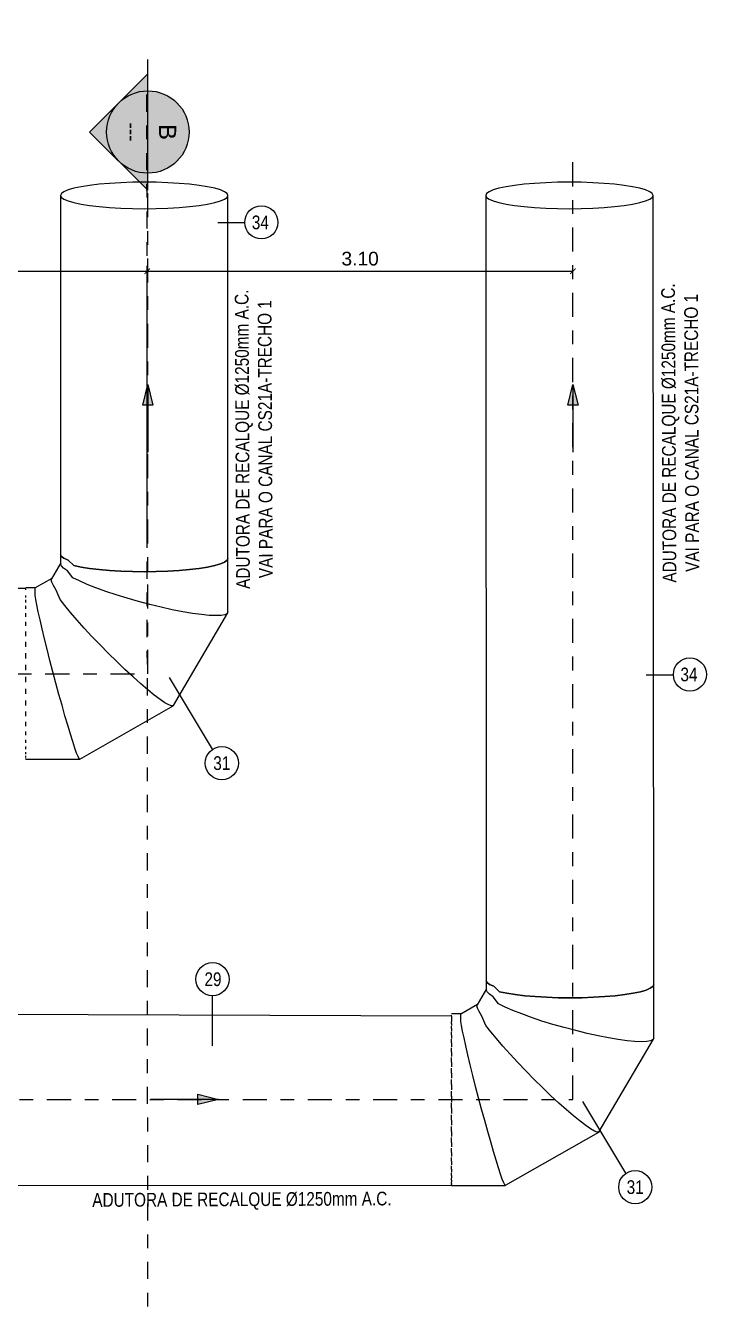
# Model space of a CAD drawing. Header units: feet. Extents: x 0 to 285175, y 0 to 9111378.
# Drawn here: x 285112.57 to 285117.68, y 9111369 to 9111378.35 of the extents above; entities that cross this region are included whole.
import ezdxf
from ezdxf import colors
from ezdxf.entities.mleader import LeaderData, LeaderLine
from ezdxf.enums import TextEntityAlignment as Align
from ezdxf.math import Vec2, Vec3

# ---------------------------------------------------------------- set-up
doc = ezdxf.new("R2010")
doc.units = ezdxf.units.FT
doc.header["$MEASUREMENT"] = 0
doc.linetypes.add('DASHDOT', pattern=[1, 0.5, -0.25, 0, -0.25])
doc.layers.get('0').update_dxf_attribs({"linetype": 'CONTINUOUS'})
doc.layers.get('DEFPOINTS').update_dxf_attribs({"linetype": 'CONTINUOUS'})
for name, color, linetype in [('ARQ_SENTIDO', 1, 'CONTINUOUS'), ('EIXO', 1, 'DASHDOT'), ('H-SA-DIM', 1, 'CONTINUOUS'), ('H-SA-EIXOS', 1, 'DASHDOT'), ('H-SA-SIMB', 1, 'CONTINUOUS'), ('H-SA-TEXTO', 2, 'CONTINUOUS'), ('INDIC', 2, 'CONTINUOUS'), ('Top View-Ferro Fundido - JGS - K7(Esgoto)', 7, 'CONTINUOUS')]:
    doc.layers.add(name, color=color, linetype=linetype)
doc.styles.add('EGC_Arial_2.0mm', font='arial.ttf', dxfattribs={"width": 0.8, "height": 2})
doc.styles.add('EGC_Arial_2.5mm', font='arial.ttf', dxfattribs={"width": 0.8, "height": 2.5})
doc.styles.get("Standard").update_dxf_attribs({"font": 'arial.ttf'})
doc.dimstyles.new('Copy of EGC_2.0mm', dxfattribs={"dimtxt": 0.1, "dimasz": 0.04, "dimexe": 0.04, "dimexo": 0.04, "dimgap": 0.04, "dimtad": 1, "dimzin": 1, "dimdsep": 46, "dimtxsty": 'Standard', "dimblk": 'ARCHTICK', "dimcen": 0, "dimclrd": 1, "dimclre": 1, "dimclrt": 2, "dimazin": 0, "dimtfac": 1, "dimtix": 1, "dimtmove": 1, "dimatfit": 3, "dimldrblk": 'NONE', "dimfxl": 0.002, "dimtolj": 1, "dimtzin": 0, "dimlwd": -1, "dimarcsym": 0})

# ---------------------------------------------------------------- blocks, each defined once
blk = doc.blocks.new('EGC-SETA SENTIDO DA TUBULAÇÃO')
h = blk.add_hatch(color=256)
h.dxf.hatch_style = 1
h.paths.add_polyline_path([(-3, 0.75), (0, 0), (-3, -0.75)])
blk.add_line((0, 0), (-9.84, 0))
blk.add_lwpolyline([(-3, 0.75), (0, 0), (-3, -0.75), (-3, 0.75)])
blk = doc.blocks.new('_ArchTick')
at = {"color": 0, "linetype": 'ByBlock', "const_width": 0.15}
blk.add_lwpolyline([(-0.5, -0.5), (0.5, 0.5)], dxfattribs=at)
blk = doc.blocks.new('*D1212')
at = {"layer": 'DEFPOINTS', "color": 0, "transparency": 16777216}
for p in [(285113.4525, 9111376.5607), (285110.6676, 9111375.0294), (285113.4525, 9111374.514)]:
    blk.add_point(p, dxfattribs=at)
at = {"layer": 'H-SA-DIM', "color": 1, "lineweight": -2, "transparency": 16777216}
for p, q in [((285110.6676, 9111375.0694), (285110.6676, 9111376.6007)), ((285113.4525, 9111374.554), (285113.4525, 9111376.6007))]:
    blk.add_line(p, q, dxfattribs=at)
at = {"layer": 'H-SA-DIM', "color": 1, "transparency": 16777216}
blk.add_line((285110.6676, 9111376.5607), (285113.4525, 9111376.5607), dxfattribs=at)
at = {"layer": 'H-SA-DIM', "color": 1, "transparency": 16777216, "xscale": 0.04, "yscale": 0.04, "zscale": 0.04, "rotation": 180}
blk.add_blockref('_ArchTick', (285110.6676, 9111376.5607), dxfattribs=at)
at = {"layer": 'H-SA-DIM', "color": 1, "transparency": 16777216, "xscale": 0.04, "yscale": 0.04, "zscale": 0.04}
blk.add_blockref('_ArchTick', (285113.4525, 9111376.5607), dxfattribs=at)
at = {"layer": 'H-SA-DIM', "color": 2, "transparency": 16777216, "insert": (285112.0601, 9111376.6518), "char_height": 0.1, "attachment_point": 5}
blk.add_mtext('\\A1;2.80', dxfattribs=at)
blk = doc.blocks.new('_None')
blk = doc.blocks.new('*D1213')
at = {"layer": 'DEFPOINTS', "color": 0, "transparency": 16777216}
for p in [(285116.5525, 9111376.5607), (285116.5525, 9111376.5607), (285113.4525, 9111374.514)]:
    blk.add_point(p, dxfattribs=at)
at = {"layer": 'H-SA-DIM', "color": 1, "lineweight": -2, "transparency": 16777216}
blk.add_line((285113.4525, 9111374.554), (285113.4525, 9111376.6007), dxfattribs=at)
at = {"layer": 'H-SA-DIM', "color": 1, "transparency": 16777216}
blk.add_line((285113.4525, 9111376.5607), (285116.5525, 9111376.5607), dxfattribs=at)
at = {"layer": 'H-SA-DIM', "color": 1, "transparency": 16777216, "xscale": 0.04, "yscale": 0.04, "zscale": 0.04, "rotation": 180}
blk.add_blockref('_ArchTick', (285113.4525, 9111376.5607), dxfattribs=at)
at = {"layer": 'H-SA-DIM', "color": 1, "transparency": 16777216, "xscale": 0.04, "yscale": 0.04, "zscale": 0.04}
blk.add_blockref('_ArchTick', (285116.5525, 9111376.5607), dxfattribs=at)
at = {"layer": 'H-SA-DIM', "color": 2, "transparency": 16777216, "insert": (285115.0025, 9111376.6518), "char_height": 0.1, "attachment_point": 5}
blk.add_mtext('\\A1;3.10', dxfattribs=at)
blk = doc.blocks.new('*U7')
at = {"true_color": 0x737373}
h = blk.add_hatch(color=8, dxfattribs=at)
h.dxf.hatch_style = 1
h.paths.add_polyline_path([(-4.24, 4.24), (-8.49, 0), (-6, 0, -0.198912)])
h.paths.add_polyline_path([(0, 8.49), (-4.24, 4.24, -0.414214), (4.24, 4.24)])
h.paths.add_polyline_path([(4.24, 4.24, -0.198912), (6, 0), (8.49, 0)])
h = blk.add_hatch(color=8, dxfattribs=at)
h.dxf.hatch_style = 1
h.paths.add_polyline_path([(-4.24, 4.24), (-8.49, 0), (-6, 0, -0.198912)])
h.paths.add_polyline_path([(-15.49, 0.03), (15.49, 0.03), (15.49, 5.65), (-15.49, 5.65)], flags=9)
at = {"true_color": 0xffffff}
h = blk.add_hatch(color=7, dxfattribs=at)
h.dxf.hatch_style = 1
edge = h.paths.add_edge_path()
edge.add_arc((0, 0), 6, 0, 360)
for p, q in [((0, 8.49), (-8.49, 0)), ((0, 8.49), (8.49, 0)), ((-6, 0), (6, 0)), ((-8.49, 0), (-6, 0)), ((6, 0), (10.55, 0))]:
    blk.add_line(p, q)
blk.add_circle((0, 0), 6)
for tag, height, style, p in [('IDENTIFIER', 2.5, 'EGC_Arial_2.5mm', (0, 2.87)), ('DRG_REF', 2, 'EGC_Arial_2.0mm', (0, -2.29))]:
    blk.add_attdef(tag, text='', height=height, dxfattribs=dict(style=style)).set_placement(p, align=Align.MIDDLE_CENTER)

msp = doc.modelspace()

# ---------------------------------------------------------------- linework, layer by layer
at = {"layer": 'EIXO', "ltscale": 0.35}
for p, q in [((285113.4568, 9111373.6287), (285113.4568, 9111377.4073)), ((285116.5525, 9111370.5289), (285116.5525, 9111377.4073)), ((285100.3602, 9111373.6293), (285113.4568, 9111373.6293)), ((285100.3723, 9111370.5293), (285116.5525, 9111370.5295))]:
    msp.add_line(p, q, dxfattribs=at)
at = {"layer": 'INDIC', "color": 1, "linetype": 'Continuous'}
for p, q in [((285114.1626, 9111376.9125), (285113.9654, 9111376.9125)), ((285113.9277, 9111373.0791), (285113.6139, 9111373.6015)), ((285117.2836, 9111373.6202), (285117.0863, 9111373.6202)), ((285113.9256, 9111371.284), (285113.9256, 9111370.9197)), ((285116.9383, 9111369.9912), (285116.6245, 9111370.5137))]:
    msp.add_line(p, q, dxfattribs=at)
for centre in [(285114.2833, 9111376.9165), (285117.4042, 9111373.6242), (285113.9954, 9111372.9785), (285113.9281, 9111371.4047), (285117.006, 9111369.8907)]:
    msp.add_circle(centre, 0.1207, dxfattribs=at)
at = {"layer": 'Top View-Ferro Fundido - JGS - K7(Esgoto)', "color": 1, "linetype": 'ByBlock', "lineweight": -2}
for p, q in [((285112.8211, 9111377.1126), (285112.8211, 9111374.4977)), ((285114.0403, 9111374.4691), (285114.0403, 9111377.1126)), ((285115.9168, 9111377.1126), (285115.9211, 9111371.3945)), ((285117.1403, 9111371.3659), (285117.136, 9111377.1126)), ((285112.8231, 9111374.4377), (285112.7545, 9111374.3204)), ((285112.8211, 9111374.4977), (285112.8211, 9111374.4305)), ((285114.0403, 9111374.0793), (285114.0403, 9111374.4691)), ((285112.7573, 9111374.3232), (285112.6367, 9111374.2545)), ((285112.7531, 9111374.3141), (285112.7572, 9111374.3232)), ((285110.9713, 9111374.2536), (285112.5671, 9111374.2536)), ((285112.6372, 9111374.2546), (285112.5671, 9111374.2546)), ((285112.5671, 9111374.2396), (285112.5671, 9111374.2469)), ((285112.6352, 9111374.2469), (285112.6367, 9111374.2545)), ((285112.5671, 9111374.1858), (285112.5671, 9111374.1984)), ((285113.6442, 9111373.398), (285114.0384, 9111374.0721)), ((285112.9603, 9111373.0069), (285113.6413, 9111373.3952)), ((285112.5671, 9111373.0068), (285112.5671, 9111373.0117)), ((285112.5671, 9111373.0068), (285112.9598, 9111373.0068)), ((285115.9231, 9111371.3346), (285115.8545, 9111371.2173)), ((285115.9211, 9111371.3945), (285115.9211, 9111371.3273)), ((285117.1403, 9111370.9762), (285117.1403, 9111371.3659)), ((285110.9676, 9111371.1542), (285115.6671, 9111371.1378)), ((285115.7372, 9111371.1515), (285115.6671, 9111371.1515)), ((285115.6671, 9111371.1364), (285115.6671, 9111371.1438)), ((285115.7352, 9111371.1438), (285115.7367, 9111371.1513)), ((285115.8573, 9111371.2201), (285115.7367, 9111371.1513)), ((285115.8531, 9111371.211), (285115.8572, 9111371.22)), ((285115.6671, 9111371.0826), (285115.6671, 9111371.0953)), ((285116.7442, 9111370.2948), (285117.1384, 9111370.969)), ((285115.6671, 9111370.5519), (285115.6671, 9111370.5082)), ((285116.0603, 9111369.9038), (285116.7413, 9111370.292)), ((285115.6671, 9111369.9404), (285115.6671, 9111369.9283)), ((285110.0071, 9111369.9042), (285115.6671, 9111369.9036)), ((285115.6671, 9111369.9165), (285115.6671, 9111369.9098)), ((285115.6671, 9111369.9036), (285115.6671, 9111369.9085)), ((285115.6671, 9111369.9049), (285115.6671, 9111369.9036)), ((285115.6671, 9111369.9036), (285116.0598, 9111369.9036))]:
    msp.add_line(p, q, dxfattribs=at)
for points in [[(285113.4307, 9111377.2092, 0), (285113.344, 9111377.2082, 0), (285113.259, 9111377.2053, 0), (285113.1775, 9111377.2005, 0), (285113.1012, 9111377.1939, 0), (285113.0315, 9111377.1856, 0), (285112.97, 9111377.1759, 0), (285112.9179, 9111377.1648, 0), (285112.8762, 9111377.1527, 0), (285112.8458, 9111377.1398, 0), (285112.8273, 9111377.1264, 0), (285112.8211, 9111377.1126, 0)], [(285114.0403, 9111377.1126, 0), (285114.0341, 9111377.1264, 0), (285114.0156, 9111377.1398, 0), (285113.9852, 9111377.1527, 0), (285113.9436, 9111377.1648, 0), (285113.8914, 9111377.1759, 0), (285113.8299, 9111377.1856, 0), (285113.7603, 9111377.1939, 0), (285113.684, 9111377.2005, 0), (285113.6025, 9111377.2053, 0), (285113.5175, 9111377.2082, 0), (285113.4307, 9111377.2092, 0)], [(285116.5264, 9111377.2092, 0), (285116.4397, 9111377.2082, 0), (285116.3547, 9111377.2053, 0), (285116.2732, 9111377.2005, 0), (285116.1968, 9111377.1939, 0), (285116.1272, 9111377.1856, 0), (285116.0657, 9111377.1759, 0), (285116.0136, 9111377.1648, 0), (285115.9719, 9111377.1527, 0), (285115.9415, 9111377.1398, 0), (285115.923, 9111377.1264, 0), (285115.9168, 9111377.1126, 0)], [(285117.136, 9111377.1126, 0), (285117.1298, 9111377.1264, 0), (285117.1113, 9111377.1398, 0), (285117.0809, 9111377.1527, 0), (285117.0393, 9111377.1648, 0), (285116.9871, 9111377.1759, 0), (285116.9256, 9111377.1856, 0), (285116.856, 9111377.1939, 0), (285116.7797, 9111377.2005, 0), (285116.6982, 9111377.2053, 0), (285116.6132, 9111377.2082, 0), (285116.5264, 9111377.2092, 0)], [(285112.8211, 9111377.1126, 0), (285112.8273, 9111377.0989, 0), (285112.8458, 9111377.0854, 0), (285112.8762, 9111377.0725, 0), (285112.9179, 9111377.0604, 0), (285112.97, 9111377.0493, 0), (285113.0315, 9111377.0396, 0), (285113.1012, 9111377.0313, 0), (285113.1775, 9111377.0247, 0), (285113.259, 9111377.0199, 0), (285113.344, 9111377.017, 0), (285113.4307, 9111377.016, 0)], [(285113.4307, 9111377.016, 0), (285113.5175, 9111377.017, 0), (285113.6025, 9111377.0199, 0), (285113.684, 9111377.0247, 0), (285113.7603, 9111377.0313, 0), (285113.8299, 9111377.0396, 0), (285113.8914, 9111377.0493, 0), (285113.9436, 9111377.0604, 0), (285113.9852, 9111377.0725, 0), (285114.0156, 9111377.0854, 0), (285114.0341, 9111377.0989, 0), (285114.0403, 9111377.1126, 0)], [(285115.9168, 9111377.1126, 0), (285115.923, 9111377.0989, 0), (285115.9415, 9111377.0854, 0), (285115.9719, 9111377.0725, 0), (285116.0136, 9111377.0604, 0), (285116.0657, 9111377.0493, 0), (285116.1272, 9111377.0396, 0), (285116.1968, 9111377.0313, 0), (285116.2732, 9111377.0247, 0), (285116.3547, 9111377.0199, 0), (285116.4397, 9111377.017, 0), (285116.5264, 9111377.016, 0)], [(285116.5264, 9111377.016, 0), (285116.6132, 9111377.017, 0), (285116.6982, 9111377.0199, 0), (285116.7797, 9111377.0247, 0), (285116.856, 9111377.0313, 0), (285116.9256, 9111377.0396, 0), (285116.9871, 9111377.0493, 0), (285117.0393, 9111377.0604, 0), (285117.0809, 9111377.0725, 0), (285117.1113, 9111377.0854, 0), (285117.1298, 9111377.0989, 0), (285117.136, 9111377.1126, 0)], [(285113.4307, 9111374.3725, 0), (285113.344, 9111374.3735, 0), (285113.259, 9111374.3764, 0), (285113.1775, 9111374.3812, 0), (285113.1012, 9111374.3878, 0), (285113.0315, 9111374.3961, 0), (285112.97, 9111374.4058, 0), (285112.9179, 9111374.4169, 0), (285112.8762, 9111374.4576, 0), (285112.8458, 9111374.4705, 0), (285112.8273, 9111374.484, 0), (285112.8211, 9111374.4977, 0)], [(285112.8211, 9111374.4977, 0), (285112.8273, 9111374.484, 0), (285112.8458, 9111374.4705, 0), (285112.8762, 9111374.4576, 0), (285112.9179, 9111374.4169, 0), (285112.97, 9111374.4058, 0), (285113.0315, 9111374.3961, 0), (285113.1012, 9111374.3878, 0), (285113.1775, 9111374.3812, 0), (285113.259, 9111374.3764, 0), (285113.344, 9111374.3735, 0), (285113.4307, 9111374.3725, 0), (285113.5175, 9111374.3735, 0), (285113.6025, 9111374.3764, 0), (285113.684, 9111374.3812, 0), (285113.7603, 9111374.3878, 0), (285113.8299, 9111374.3961, 0), (285113.8914, 9111374.4058, 0), (285113.9436, 9111374.4169, 0), (285113.9852, 9111374.429, 0), (285114.0156, 9111374.4419, 0), (285114.0341, 9111374.4554, 0), (285114.0403, 9111374.4691, 0)], [(285114.0403, 9111374.0793, 0), (285114.0346, 9111374.0677, 0), (285114.0177, 9111374.0593, 0), (285113.9899, 9111374.0542, 0), (285113.9516, 9111374.0526, 0), (285113.9036, 9111374.0546, 0), (285113.8468, 9111374.0599, 0), (285113.7823, 9111374.0687, 0), (285113.7112, 9111374.0806, 0), (285113.6349, 9111374.0956, 0), (285113.5548, 9111374.1132, 0), (285113.4723, 9111374.1332, 0), (285113.3891, 9111374.1552, 0), (285113.3067, 9111374.1789, 0), (285113.2266, 9111374.2036, 0), (285113.1503, 9111374.229, 0), (285113.0792, 9111374.2547, 0), (285113.0146, 9111374.2801, 0), (285112.9579, 9111374.3048, 0), (285112.9099, 9111374.3282, 0), (285112.8716, 9111374.3787, 0), (285112.8437, 9111374.3985, 0), (285112.8268, 9111374.4159, 0), (285112.8211, 9111374.4305, 0)], [(285114.0403, 9111374.4691, 0), (285114.0341, 9111374.4554, 0), (285114.0156, 9111374.4419, 0), (285113.9852, 9111374.429, 0), (285113.9436, 9111374.4169, 0), (285113.8914, 9111374.4058, 0), (285113.8299, 9111374.3961, 0), (285113.7603, 9111374.3878, 0), (285113.684, 9111374.3812, 0), (285113.6025, 9111374.3764, 0), (285113.5175, 9111374.3735, 0), (285113.4307, 9111374.3725, 0)], [(285112.5671, 9111374.2527, 0), (285112.5671, 9111374.2546, 0), (285112.5671, 9111374.2546, 0)], [(285112.9603, 9111373.007, 0), (285112.9558, 9111373.0108, 0), (285112.9483, 9111373.0259, 0), (285112.9381, 9111373.0519, 0), (285112.9252, 9111373.0885, 0), (285112.91, 9111373.135, 0), (285112.8927, 9111373.1904, 0), (285112.8737, 9111373.2537, 0), (285112.8532, 9111373.3238, 0), (285112.8318, 9111373.3994, 0), (285112.8097, 9111373.479, 0), (285112.7874, 9111373.5611, 0), (285112.7653, 9111373.6443, 0), (285112.7438, 9111373.7269, 0), (285112.7234, 9111373.8075, 0), (285112.7043, 9111373.8846, 0), (285112.687, 9111373.9566, 0), (285112.6718, 9111374.0223, 0), (285112.659, 9111374.0805, 0), (285112.6487, 9111374.13, 0), (285112.6412, 9111374.1699, 0), (285112.6367, 9111374.1995, 0), (285112.6352, 9111374.2469, 0)], [(285113.6452, 9111373.4007, 0), (285113.6414, 9111373.3952, 0), (285113.629, 9111373.3945, 0), (285113.6086, 9111373.4023, 0), (285113.5806, 9111373.4182, 0), (285113.5455, 9111373.4421, 0), (285113.5039, 9111373.4735, 0), (285113.4567, 9111373.5119, 0), (285113.4046, 9111373.5564, 0), (285113.3488, 9111373.6063, 0), (285113.2901, 9111373.6607, 0), (285113.2298, 9111373.7184, 0), (285113.1689, 9111373.7786, 0), (285113.1085, 9111373.84, 0), (285113.0499, 9111373.9014, 0), (285112.994, 9111373.9618, 0), (285112.942, 9111374.0201, 0), (285112.8947, 9111374.075, 0), (285112.8532, 9111374.1257, 0), (285112.818, 9111374.1712, 0), (285112.79, 9111374.2392, 0), (285112.7696, 9111374.2717, 0), (285112.7572, 9111374.2969, 0), (285112.7531, 9111374.3141, 0)], [(285112.5671, 9111374.149, 0), (285112.5671, 9111374.1667, 0), (285112.5671, 9111374.1688, 0)], [(285112.5671, 9111374.1014, 0), (285112.5671, 9111374.1238, 0), (285112.5671, 9111374.1265, 0)], [(285112.5671, 9111374.0439, 0), (285112.5671, 9111374.0705, 0), (285112.5671, 9111374.0738, 0)], [(285112.5671, 9111373.9777, 0), (285112.5671, 9111374.008, 0), (285112.5671, 9111374.0118, 0)], [(285112.5671, 9111373.9042, 0), (285112.5671, 9111373.9376, 0), (285112.5671, 9111373.9418, 0)], [(285112.5671, 9111373.8248, 0), (285112.5671, 9111373.8606, 0), (285112.5671, 9111373.8651, 0)], [(285112.5671, 9111373.7411, 0), (285112.5671, 9111373.7786, 0), (285112.5671, 9111373.7834, 0)], [(285112.5671, 9111373.6549, 0), (285112.5671, 9111373.6933, 0), (285112.5671, 9111373.6982, 0)], [(285112.5671, 9111373.568, 0), (285112.5671, 9111373.6064, 0), (285112.5671, 9111373.6114, 0)], [(285112.5671, 9111373.482, 0), (285112.5671, 9111373.5198, 0), (285112.5671, 9111373.5247, 0)], [(285112.5671, 9111373.3987, 0), (285112.5671, 9111373.4351, 0), (285112.5671, 9111373.4399, 0)], [(285112.5671, 9111373.3199, 0), (285112.5671, 9111373.3541, 0), (285112.5671, 9111373.3587, 0)], [(285112.5671, 9111373.2471, 0), (285112.5671, 9111373.2785, 0), (285112.5671, 9111373.2827, 0)], [(285112.5671, 9111373.1819, 0), (285112.5671, 9111373.2097, 0), (285112.5671, 9111373.2135, 0)], [(285112.5671, 9111373.1254, 0), (285112.5671, 9111373.1492, 0), (285112.5671, 9111373.1525, 0)], [(285112.5671, 9111373.079, 0), (285112.5671, 9111373.0983, 0), (285112.5671, 9111373.1009, 0)], [(285112.5671, 9111373.0435, 0), (285112.5671, 9111373.0578, 0), (285112.5671, 9111373.0599, 0)], [(285112.5671, 9111373.0197, 0), (285112.5671, 9111373.0288, 0), (285112.5671, 9111373.031, 0)], [(285116.5307, 9111371.2693, 0), (285116.444, 9111371.2703, 0), (285116.359, 9111371.2732, 0), (285116.2775, 9111371.278, 0), (285116.2012, 9111371.2846, 0), (285116.1315, 9111371.2929, 0), (285116.07, 9111371.3027, 0), (285116.0179, 9111371.3137, 0), (285115.9762, 9111371.3544, 0), (285115.9458, 9111371.3673, 0), (285115.9273, 9111371.3808, 0), (285115.9211, 9111371.3945, 0)], [(285115.9211, 9111371.3945, 0), (285115.9273, 9111371.3808, 0), (285115.9458, 9111371.3673, 0), (285115.9762, 9111371.3544, 0), (285116.0179, 9111371.3137, 0), (285116.07, 9111371.3027, 0), (285116.1315, 9111371.2929, 0), (285116.2012, 9111371.2846, 0), (285116.2775, 9111371.278, 0), (285116.359, 9111371.2732, 0), (285116.444, 9111371.2703, 0), (285116.5307, 9111371.2693, 0), (285116.6175, 9111371.2703, 0), (285116.7025, 9111371.2732, 0), (285116.784, 9111371.278, 0), (285116.8603, 9111371.2846, 0), (285116.9299, 9111371.2929, 0), (285116.9914, 9111371.3027, 0), (285117.0436, 9111371.3137, 0), (285117.0852, 9111371.3258, 0), (285117.1156, 9111371.3387, 0), (285117.1341, 9111371.3522, 0), (285117.1403, 9111371.3659, 0)], [(285117.1403, 9111370.9762, 0), (285117.1346, 9111370.9645, 0), (285117.1177, 9111370.9561, 0), (285117.0899, 9111370.951, 0), (285117.0516, 9111370.9494, 0), (285117.0036, 9111370.9514, 0), (285116.9468, 9111370.9568, 0), (285116.8823, 9111370.9655, 0), (285116.8112, 9111370.9775, 0), (285116.7349, 9111370.9924, 0), (285116.6548, 9111371.01, 0), (285116.5723, 9111371.0301, 0), (285116.4891, 9111371.0521, 0), (285116.4067, 9111371.0757, 0), (285116.3266, 9111371.1004, 0), (285116.2503, 9111371.1259, 0), (285116.1792, 9111371.1515, 0), (285116.1146, 9111371.1769, 0), (285116.0579, 9111371.2016, 0), (285116.0099, 9111371.225, 0), (285115.9716, 9111371.2755, 0), (285115.9437, 9111371.2953, 0), (285115.9268, 9111371.3127, 0), (285115.9211, 9111371.3273, 0)], [(285117.1403, 9111371.3659, 0), (285117.1341, 9111371.3522, 0), (285117.1156, 9111371.3387, 0), (285117.0852, 9111371.3258, 0), (285117.0436, 9111371.3137, 0), (285116.9914, 9111371.3027, 0), (285116.9299, 9111371.2929, 0), (285116.8603, 9111371.2846, 0), (285116.784, 9111371.278, 0), (285116.7025, 9111371.2732, 0), (285116.6175, 9111371.2703, 0), (285116.5307, 9111371.2693, 0)], [(285115.6671, 9111371.1495, 0), (285115.6671, 9111371.1514, 0), (285115.6671, 9111371.1515, 0)], [(285115.6671, 9111371.1495, 0), (285115.6671, 9111371.1452, 0), (285115.6671, 9111371.1442, 0)], [(285116.0603, 9111369.9038, 0), (285116.0558, 9111369.9076, 0), (285116.0483, 9111369.9227, 0), (285116.0381, 9111369.9488, 0), (285116.0252, 9111369.9854, 0), (285116.01, 9111370.0318, 0), (285115.9927, 9111370.0872, 0), (285115.9737, 9111370.1505, 0), (285115.9532, 9111370.2206, 0), (285115.9318, 9111370.2962, 0), (285115.9097, 9111370.3758, 0), (285115.8874, 9111370.4579, 0), (285115.8653, 9111370.5411, 0), (285115.8438, 9111370.6238, 0), (285115.8234, 9111370.7044, 0), (285115.8043, 9111370.7814, 0), (285115.787, 9111370.8535, 0), (285115.7718, 9111370.9192, 0), (285115.759, 9111370.9773, 0), (285115.7487, 9111371.0268, 0), (285115.7412, 9111371.0667, 0), (285115.7367, 9111371.0964, 0), (285115.7352, 9111371.1438, 0)], [(285116.7452, 9111370.2976, 0), (285116.7414, 9111370.292, 0), (285116.729, 9111370.2914, 0), (285116.7086, 9111370.2991, 0), (285116.6806, 9111370.315, 0), (285116.6455, 9111370.3389, 0), (285116.6039, 9111370.3704, 0), (285116.5567, 9111370.4087, 0), (285116.5046, 9111370.4532, 0), (285116.4488, 9111370.5031, 0), (285116.3901, 9111370.5575, 0), (285116.3298, 9111370.6153, 0), (285116.2689, 9111370.6754, 0), (285116.2085, 9111370.7368, 0), (285116.1499, 9111370.7982, 0), (285116.094, 9111370.8586, 0), (285116.042, 9111370.9169, 0), (285115.9947, 9111370.9719, 0), (285115.9532, 9111371.0225, 0), (285115.918, 9111371.068, 0), (285115.89, 9111371.136, 0), (285115.8696, 9111371.1685, 0), (285115.8572, 9111371.1937, 0), (285115.8531, 9111371.211, 0)], [(285115.6671, 9111371.1364, 0), (285115.6671, 9111371.1268, 0), (285115.6671, 9111371.0967, 0)], [(285115.6671, 9111371.0826, 0), (285115.6671, 9111371.0677, 0), (285115.6671, 9111371.0657, 0)], [(285115.6671, 9111371.0459, 0), (285115.6671, 9111371.0635, 0), (285115.6671, 9111371.0657, 0)], [(285115.6671, 9111371.0459, 0), (285115.6671, 9111371.0261, 0), (285115.6671, 9111371.0233, 0)], [(285115.6671, 9111370.9982, 0), (285115.6671, 9111371.0206, 0), (285115.6671, 9111371.0233, 0)], [(285115.6671, 9111370.9982, 0), (285115.6671, 9111370.9739, 0), (285115.6671, 9111370.9707, 0)], [(285115.6671, 9111370.9407, 0), (285115.6671, 9111370.9674, 0), (285115.6671, 9111370.9707, 0)], [(285115.6671, 9111370.9407, 0), (285115.6671, 9111370.9124, 0), (285115.6671, 9111370.9087, 0)], [(285115.6671, 9111370.8745, 0), (285115.6671, 9111370.9049, 0), (285115.6671, 9111370.9087, 0)], [(285115.6671, 9111370.8745, 0), (285115.6671, 9111370.8428, 0), (285115.6671, 9111370.8386, 0)], [(285115.6671, 9111370.801, 0), (285115.6671, 9111370.8344, 0), (285115.6671, 9111370.8386, 0)], [(285115.6671, 9111370.801, 0), (285115.6671, 9111370.7665, 0), (285115.6671, 9111370.7619, 0)], [(285115.6671, 9111370.7216, 0), (285115.6671, 9111370.7574, 0), (285115.6671, 9111370.7619, 0)], [(285115.6671, 9111370.7216, 0), (285115.6671, 9111370.685, 0), (285115.6671, 9111370.6802, 0)], [(285115.6671, 9111370.6379, 0), (285115.6671, 9111370.6754, 0), (285115.6671, 9111370.6802, 0)], [(285115.6671, 9111370.6379, 0), (285115.6671, 9111370.6, 0), (285115.6671, 9111370.5951, 0)], [(285115.6671, 9111370.5517, 0), (285115.6671, 9111370.5901, 0), (285115.6671, 9111370.5951, 0)], [(285115.6671, 9111370.4648, 0), (285115.6671, 9111370.5033, 0), (285115.6671, 9111370.5082, 0)], [(285115.6671, 9111370.4647, 0), (285115.6671, 9111370.4265, 0), (285115.6671, 9111370.4215, 0)], [(285115.6671, 9111370.3788, 0), (285115.6671, 9111370.4166, 0), (285115.6671, 9111370.4215, 0)], [(285115.6671, 9111370.3788, 0), (285115.6671, 9111370.3415, 0), (285115.6671, 9111370.3367, 0)], [(285115.6671, 9111370.2955, 0), (285115.6671, 9111370.332, 0), (285115.6671, 9111370.3367, 0)], [(285115.6671, 9111370.2955, 0), (285115.6671, 9111370.26, 0), (285115.6671, 9111370.2555, 0)], [(285115.6671, 9111370.2167, 0), (285115.6671, 9111370.251, 0), (285115.6671, 9111370.2555, 0)], [(285115.6671, 9111370.2167, 0), (285115.6671, 9111370.1837, 0), (285115.6671, 9111370.1795, 0)], [(285115.6671, 9111370.1439, 0), (285115.6671, 9111370.1753, 0), (285115.6671, 9111370.1795, 0)], [(285115.6671, 9111370.1439, 0), (285115.6671, 9111370.114, 0), (285115.6671, 9111370.1103, 0)], [(285115.6671, 9111370.0787, 0), (285115.6671, 9111370.1066, 0), (285115.6671, 9111370.1103, 0)], [(285115.6671, 9111370.0787, 0), (285115.6671, 9111370.0525, 0), (285115.6671, 9111370.0493, 0)], [(285115.6671, 9111370.0223, 0), (285115.6671, 9111370.0461, 0), (285115.6671, 9111370.0493, 0)], [(285115.6671, 9111370.0223, 0), (285115.6671, 9111370.0004, 0), (285115.6671, 9111369.9977, 0)], [(285115.6671, 9111369.9758, 0), (285115.6671, 9111369.9951, 0), (285115.6671, 9111369.9977, 0)], [(285115.6671, 9111369.9758, 0), (285115.6671, 9111369.9587, 0), (285115.6671, 9111369.9567, 0)], [(285115.6671, 9111369.9404, 0), (285115.6671, 9111369.9547, 0), (285115.6671, 9111369.9567, 0)], [(285115.6671, 9111369.9165, 0), (285115.6671, 9111369.9256, 0), (285115.6671, 9111369.9278, 0)]]:
    msp.add_polyline3d(points, dxfattribs=at)

# ---------------------------------------------------------------- block references
at = {"layer": 'ARQ_SENTIDO', "xscale": -0.05, "yscale": -0.05, "zscale": -0.05}
for p, rotation in [((285113.4568, 9111375.7358), 270), ((285116.5525, 9111375.7358), 270), ((285113.9704, 9111370.5296), 180)]:
    msp.add_blockref('EGC-SETA SENTIDO DA TUBULAÇÃO', p, dxfattribs=dict(at, rotation=rotation))
at = {"layer": 'H-SA-SIMB'}
ref = msp.add_blockref('*U7', (285113.4568, 9111377.5746), dxfattribs=dict(at, xscale=0.05, yscale=0.05, zscale=0.05, rotation=90))
ref.add_attrib('DRG_REF', '---', dxfattribs={"layer": '0', "height": 0.1, "rotation": 270, "style": 'EGC_Arial_2.0mm'}).set_placement((285113.3425, 9111377.5745), align=Align.MIDDLE_CENTER)
ref.add_attrib('IDENTIFIER', 'B', dxfattribs={"layer": '0', "height": 0.125, "rotation": 270, "style": 'EGC_Arial_2.5mm'}).set_placement((285113.6005, 9111377.5746), align=Align.MIDDLE_CENTER)

# ---------------------------------------------------------------- texts
at = {"layer": 'H-SA-TEXTO', "color": 2, "insert": (285117.2004, 9111375.3825), "char_height": 0.1, "width": 2.241671, "attachment_point": 2, "rotation": 90.2869, "style": 'EGC_Arial_2.0mm', "bg_fill": 3, "box_fill_scale": 1, "bg_fill_color": 256, "bg_fill_transparency": 0}
msp.add_mtext('ADUTORA DE RECALQUE %%C1250mm A.C.^JVAI PARA O CANAL CS21A-TRECHO 1', dxfattribs=at)
at = {"layer": 'INDIC', "color": 2, "style": 'EGC_Arial_2.0mm', "width": 0.8}
for s, p in [('34', (285114.2761, 9111376.9165)), ('34', (285117.3971, 9111373.6242)), ('31', (285113.9954, 9111372.9785)), ('29', (285113.931, 9111371.4047)), ('31', (285117.006, 9111369.8907))]:
    msp.add_text(s, height=0.1, dxfattribs=at).set_placement(p, align=Align.MIDDLE_CENTER)

# ---------------------------------------------------------------- dimensions: what is measured, and where the dimension line sits
at = {"layer": 'H-SA-DIM'}
dim = msp.add_linear_dim(base=(285113.4525, 9111376.5607), p1=(285110.6676, 9111375.0294), p2=(285113.4525, 9111374.514), text='2.80', dimstyle='Copy of EGC_2.0mm', dxfattribs=at)
dim.commit()
dim.dimension.update_dxf_attribs({"geometry": '*D1212', "text_midpoint": (285112.0601, 9111376.6518)})
dim = msp.add_linear_dim(base=(285116.5525, 9111376.5607), p1=(285113.4525, 9111374.514), p2=(285116.5525, 9111376.5607), dimstyle='Copy of EGC_2.0mm', dxfattribs=at)
dim.commit()
dim.dimension.update_dxf_attribs({"geometry": '*D1213', "text_midpoint": (285115.0025, 9111376.6518)})

# ---------------------------------------------------------------- leaders
at = {"layer": 'H-SA-TEXTO'}
ml = msp.add_multileader_mtext('Standard', dxfattribs=at)
ml.set_content('CANAL CS21A-TRECHO 1', color=2, style='EGC_Arial_2.0mm')
ml.set_leader_properties(color=1, linetype='ByLayer', lineweight=-1)
ml.set_arrow_properties(name='NONE')
ml.build(insert=Vec2(0, 0))
ml.multileader.update_dxf_attribs({"text_left_attachment_type": 2, "text_right_attachment_type": 2, "dogleg_length": 1.9819, "arrow_head_size": 0.075, "scale": 0.05})
ctx = ml.context
ctx.base_point, ctx.scale, ctx.char_height, ctx.arrow_head_size, ctx.landing_gap_size, ctx.plane_origin, ctx.plane_x_axis, ctx.plane_y_axis = Vec3(285160.9317, 9111368.2089), 0.05, 0.1, 0.075, 0.05, Vec3(285098.0095, 9111752.4827), Vec3(-0.005007, 0.999987), Vec3(-0.999987, -0.005007)
ctx.left_attachment, ctx.right_attachment, ctx.text_align_type = 2, 2, 1
notes = []
notes.append((ctx, [(0, (0, 0, 0), (0, 0), (1, 0), 1, [])]))
ctx.mtext.insert, ctx.mtext.text_direction, ctx.mtext.rotation, ctx.mtext.width, ctx.mtext.defined_height, ctx.mtext.alignment, ctx.mtext.flow_direction = Vec3(285160.8763, 9111368.9256), Vec3(-0.005007, 0.999987), 1.575804, 1.426802, 0.2824, 2, 5
ctx.mtext.has_bg_fill, ctx.mtext.bg_color, ctx.mtext.bg_scale_factor, ctx.mtext.bg_transparency, ctx.mtext.use_window_bg_color = 1, -1073741824, 1, 0, 1
for ctx, leaders in notes:
    for number, flags, end, landing, length, lines in leaders:
        leader = LeaderData()
        leader.index, (leader.has_last_leader_line, leader.has_dogleg_vector, leader.attachment_direction) = number, flags
        leader.last_leader_point, leader.dogleg_vector, leader.dogleg_length = Vec3(end), Vec3(landing), length
        for number, points, colour, breaks in lines:
            line = LeaderLine()
            line.index, line.vertices, line.color, line.breaks = number, Vec3.list(points), colors.encode_raw_color(colour), breaks
            leader.lines.append(line)
        ctx.leaders.append(leader)

# ---------------------------------------------------------------- next in the draw order: texts
at = {"layer": 'H-SA-TEXTO', "color": 2, "char_height": 0.1, "width": 2.241671, "attachment_point": 2, "style": 'EGC_Arial_2.0mm', "bg_fill": 3, "box_fill_scale": 1, "bg_fill_color": 256, "bg_fill_transparency": 0}
for s, insert, rotation in [('ADUTORA DE RECALQUE %%C1250mm A.C.^JVAI PARA O CANAL CS21A-TRECHO 1', (285114.0949, 9111375.3368), 90.2869), ('ADUTORA DE RECALQUE %%C1250mm A.C.', (285114.1416, 9111369.8521), 0.2869)]:
    msp.add_mtext(s, dxfattribs=dict(at, insert=insert, rotation=rotation))

# ---------------------------------------------------------------- next in the draw order: linework, layer by layer
at = {"layer": 'H-SA-EIXOS', "ltscale": 0.25}
msp.add_lwpolyline([(285113.4477, 9111377.8467), (285113.4568, 9111365.1476)], dxfattribs=at)

doc.saveas('drawing.dxf')
